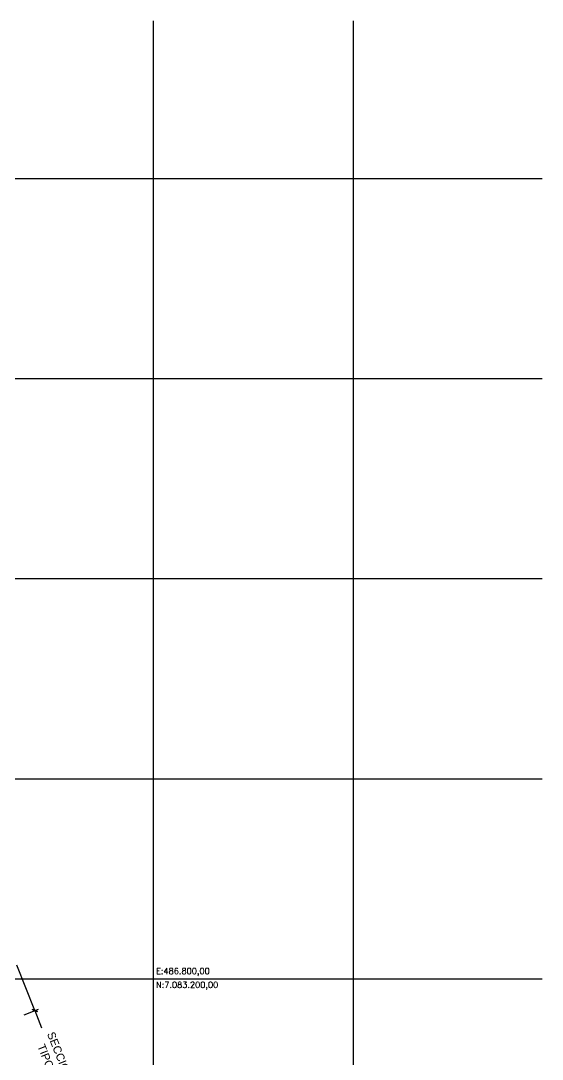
# Model space of a CAD drawing. Header units: metres. Extents: x 486561 to 486942, y 7083268 to 7083787.
# Drawn here: x 486811.2 to 486941.5, y 7083527.9 to 7083787.4 of the extents above; entities that cross this region are included whole.
import ezdxf

# ---------------------------------------------------------------- set-up
doc = ezdxf.new("R2010")
doc.units = ezdxf.units.M
doc.layers.add('C-ROAD-CORR', color=5, linetype='Continuous')
doc.layers.add('grilla', color=254, linetype='Continuous')
doc.styles.add('arial', font='arial.ttf')
doc.styles.get("Standard").update_dxf_attribs({"font": 'simplex.shx'})

# ---------------------------------------------------------------- blocks, each defined once
blk = doc.blocks.new('*U50', base_point=(486800, 7083200))
at = {"layer": 'grilla', "linetype": 'ByBlock', "char_height": 1.5}
for s, insert, attachment_point in [('E:486.800,00', (486800.75, 7083200.75), 7), ('N:7.083.200,00', (486800.75, 7083199.25), 1)]:
    blk.add_mtext(s, dxfattribs=dict(at, insert=insert, attachment_point=attachment_point))

msp = doc.modelspace()

# ---------------------------------------------------------------- linework, layer by layer
at = {"color": 7, "linetype": 'ByBlock', "extrusion": (-0.05868988459241528, 0.1482175699567987, 0.9872117550974718)}
msp.add_line((486814.0604304597, 7083540.354280452, -0.07970720087178051), (486815.3536443432, 7083539.804566981, 0.07970719796139747), dxfattribs=at)
at = {"color": 7, "linetype": 'ByBlock', "extrusion": (-0.05868988459241529, 0.1482175699567987, 0.9872117550974717)}
msp.add_line((486815.3536443399, 7083539.804566979, 0.07970719749573618), (486814.0604304565, 7083540.354280453, -0.07970720168668777), dxfattribs=at)
at = {"layer": 'C-ROAD-CORR', "color": 7, "extrusion": (-0.0586898845924153, 0.1482175699567987, 0.9872117550974717)}
for p, q in [((486814.707037398, 7083540.079423701), (486810.202625905, 7083551.455028371, -1.975693523733767)), ((486812.015625967, 7083539.013702367), (486815.6368001428, 7083540.447582943)), ((486812.015625967, 7083539.013702367), (486815.6368001483, 7083540.447582946)), ((486814.7070373938, 7083540.0794237), (486816.4178472672, 7083535.758882208, 0.7503834828139446))]:
    msp.add_line(p, q, dxfattribs=at)
at = {"layer": 'grilla', "color": 7}
for p, q in [((486844.2534856492, 7083787.393533921), (486844.2534856492, 7083267.816301)), ((486894.2534856492, 7083787.393533921), (486894.2534856492, 7083267.816301)), ((486561.4510690507, 7083748.005716819), (486941.5490802203, 7083748.005716819)), ((486561.4510690507, 7083698.005716819), (486941.5490802203, 7083698.005716819)), ((486561.4510690507, 7083648.005716819), (486941.5490802203, 7083648.005716819)), ((486561.4510690507, 7083598.005716819), (486941.5490802203, 7083598.005716819)), ((486561.4510690507, 7083548.005716819), (486941.5490802203, 7083548.005716819))]:
    msp.add_line(p, q, dxfattribs=at)

# ---------------------------------------------------------------- block references
at = {"layer": 'grilla'}
msp.add_blockref('*U50', (486844.2534856492, 7083548.005716819), dxfattribs=at)

# ---------------------------------------------------------------- texts
at = {"layer": 'C-ROAD-CORR', "color": 7, "extrusion": (0.05868988459241527, -0.1482175699567987, 0.9872117550974717), "style": 'arial'}
for s, p in [('SECCION', (3060493.60361033, 6324848.866142209, -1021330.025436408)), ('TIPO II', (3060490.234806329, 6324846.88455967, -1021330.025436409))]:
    msp.add_text(s, height=2, rotation=270.0000000178093, dxfattribs=at).set_placement(p)

doc.saveas('drawing.dxf')
